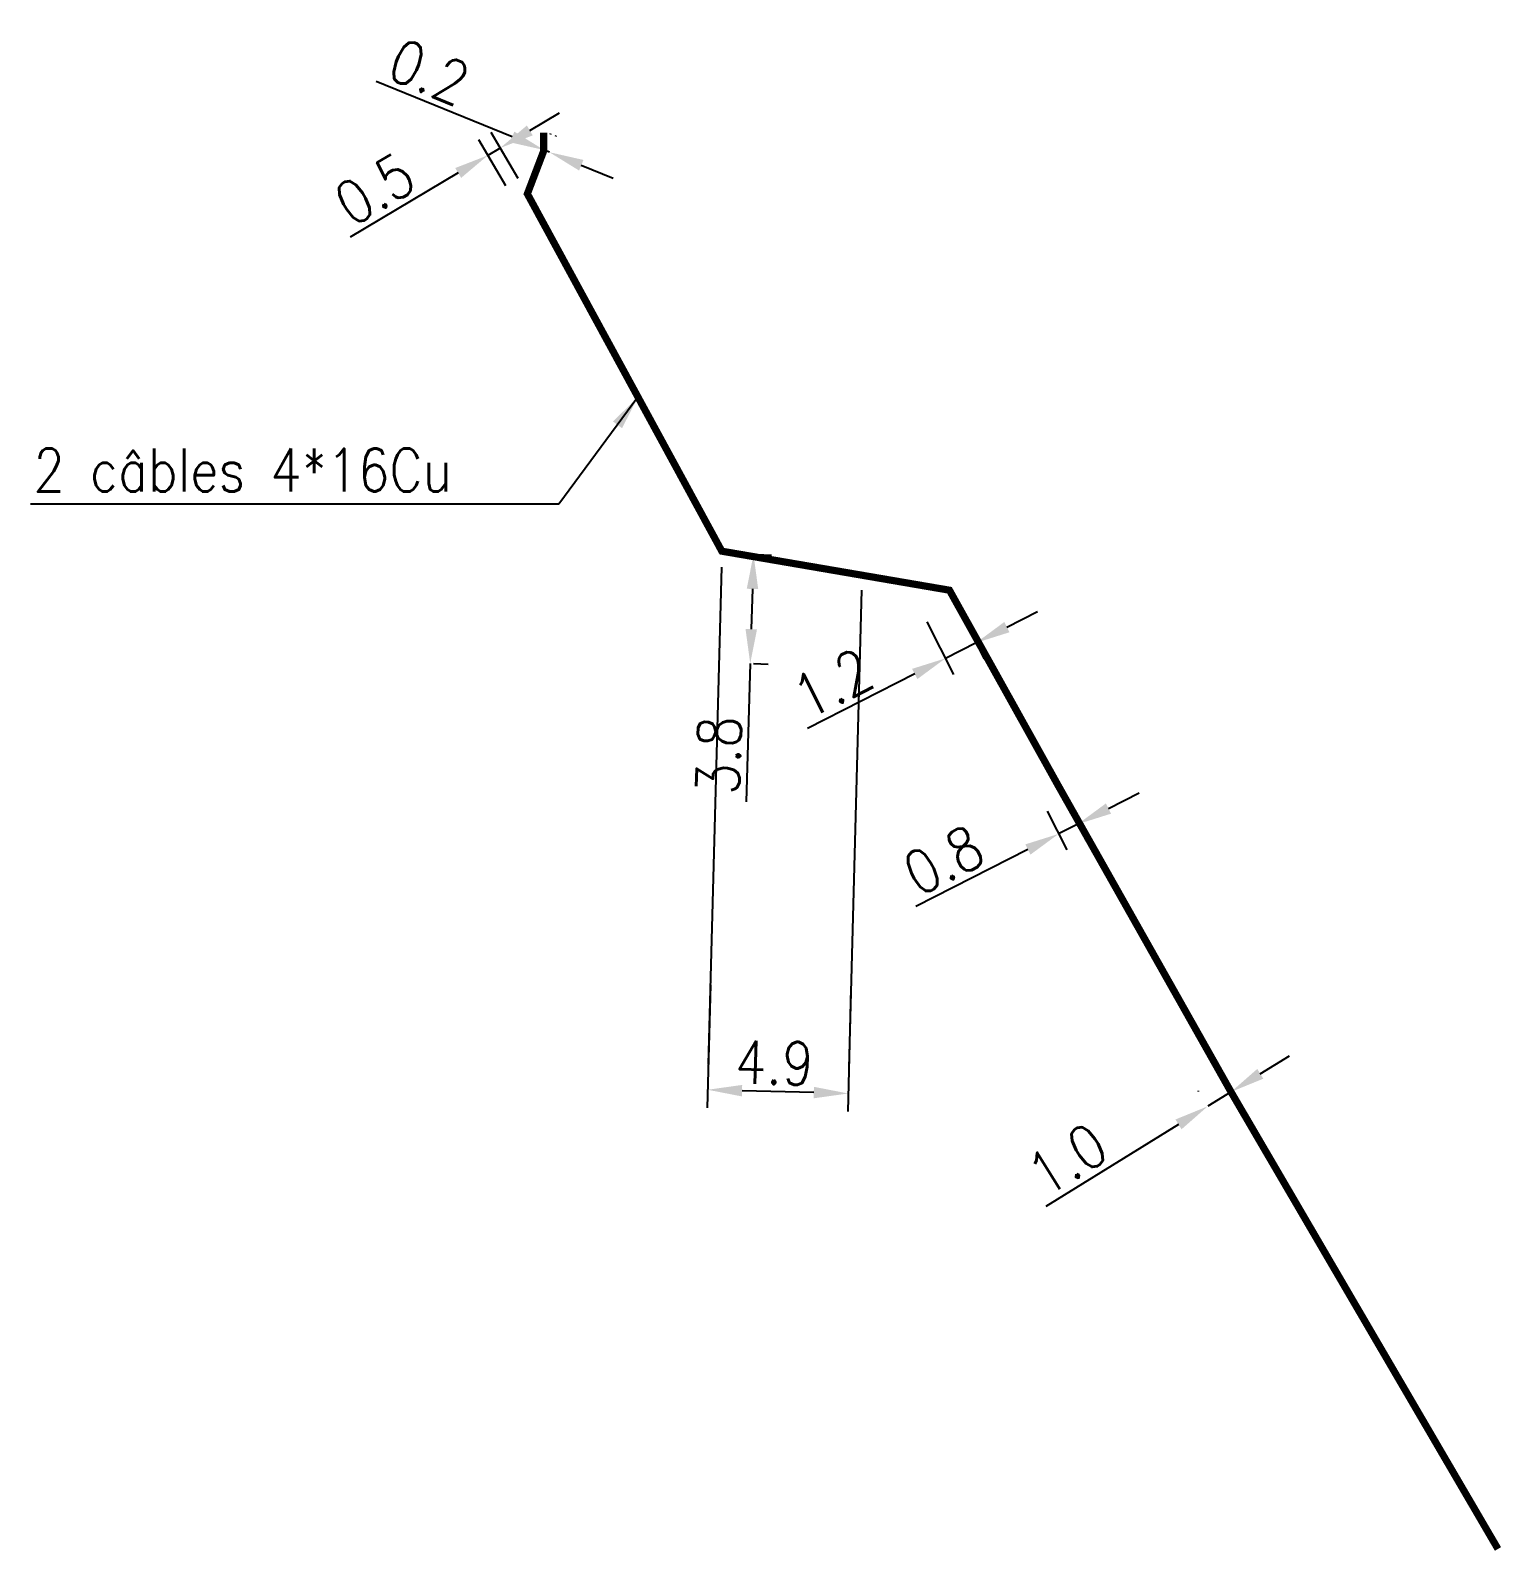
# Model space of a CAD drawing. Header units: millimetres. Extents: x 113996 to 114666, y 122000 to 122988.
# Drawn here: x 114194.2 to 114245.4, y 121999.9 to 122052.9 of the extents above; entities that cross this region are included whole.
import ezdxf

# ---------------------------------------------------------------- set-up
doc = ezdxf.new("R2010")
doc.units = ezdxf.units.MM
doc.header["$PDMODE"] = 34
doc.linetypes.add('E_ST_CU', pattern=[2000, 1000, 1000])
doc.layers.get('DEFPOINTS').update_dxf_attribs({"linetype": 'CONTINUOUS'})
doc.layers.add('E_100', color=3, linetype='CONTINUOUS')
doc.styles.get("Standard").update_dxf_attribs({"font": 'romans.shx', "width": 0.85})
doc.dimstyles.get("Standard").update_dxf_attribs({"dimtxt": 1.5, "dimasz": 1.2, "dimexe": 0.625, "dimexo": 0.625, "dimgap": 0.25, "dimtad": 1, "dimdec": 1, "dimzin": 0, "dimdsep": 46, "dimtxsty": 'Standard', "dimcen": -0.5, "dimadec": 0, "dimazin": 0, "dimtfac": 1, "dimtdec": 1, "dimtmove": 0, "dimatfit": 3, "dimfxl": 1, "dimtolj": 1, "dimtzin": 0, "dimarcsym": 0})

# ---------------------------------------------------------------- blocks, each defined once
blk = doc.blocks.new('*D13')
at = {"layer": 'DEFPOINTS', "color": 0, "linetype": 'Continuous'}
for p in [(114236.029, 122015.906), (114235.213, 122015.419), (114235.221, 122015.407)]:
    blk.add_point(p, dxfattribs=at)
at = {"layer": 'E_100', "color": 0, "linetype": 'Continuous', "lineweight": -2}
for p, q in [((114237.042, 122016.55), (114238.063, 122017.181)), ((114235.701, 122016.438), (114235.693, 122016.451)), ((114234.892, 122015.939), (114234.885, 122015.951)), ((114236.021, 122015.919), (114235.213, 122015.419)), ((114234.193, 122014.788), (114229.569, 122011.931))]:
    blk.add_line(p, q, dxfattribs=at)
at = {"layer": 'E_100', "color": 0, "linetype": 'Continuous'}
for points in [[(114236.937, 122016.72), (114237.147, 122016.38), (114236.021, 122015.919)], [(114234.087, 122014.959), (114234.298, 122014.618), (114235.213, 122015.419)]]:
    blk.add_solid(points, dxfattribs=at)
at = {"layer": 'E_100', "color": 0, "linetype": 'Continuous', "insert": (114230.315, 122013.567), "char_height": 1.5, "attachment_point": 5, "rotation": 31.7207}
blk.add_mtext('\\A1;1.0', dxfattribs=at)
blk = doc.blocks.new('*D14')
at = {"layer": 'DEFPOINTS', "color": 0, "linetype": 'Continuous'}
for p in [(114229.33, 122026.254), (114229.999, 122026.593), (114230.015, 122024.905)]:
    blk.add_point(p, dxfattribs=at)
at = {"layer": 'E_100', "color": 0, "linetype": 'Continuous', "lineweight": -2}
for p, q in [((114231.754, 122025.789), (114232.824, 122026.332)), ((114230.282, 122026.036), (114230.967, 122024.688)), ((114229.613, 122025.696), (114230.298, 122024.348)), ((114230.684, 122025.245), (114230.015, 122024.905)), ((114228.945, 122024.362), (114225.048, 122022.382))]:
    blk.add_line(p, q, dxfattribs=at)
at = {"layer": 'E_100', "color": 0, "linetype": 'Continuous'}
for points in [[(114231.663, 122025.967), (114231.844, 122025.61), (114230.684, 122025.245)], [(114228.855, 122024.54), (114229.036, 122024.184), (114230.015, 122024.905)]]:
    blk.add_solid(points, dxfattribs=at)
at = {"layer": 'E_100', "color": 0, "linetype": 'Continuous', "insert": (114226.009, 122023.992), "char_height": 1.5, "attachment_point": 5, "rotation": 26.9315}
blk.add_mtext('\\A1;0.8', dxfattribs=at)
blk = doc.blocks.new('*D15')
at = {"layer": 'DEFPOINTS', "color": 0, "linetype": 'Continuous'}
for p in [(114226.214, 122033.393), (114225.144, 122032.85), (114226.074, 122031.019)]:
    blk.add_point(p, dxfattribs=at)
at = {"layer": 'E_100', "color": 0, "linetype": 'Continuous', "lineweight": -2}
for p, q in [((114226.497, 122032.836), (114227.427, 122031.006)), ((114228.214, 122032.106), (114229.283, 122032.65)), ((114225.427, 122032.293), (114226.357, 122030.462)), ((114227.144, 122031.563), (114226.074, 122031.019)), ((114225.004, 122030.476), (114221.269, 122028.578))]:
    blk.add_line(p, q, dxfattribs=at)
at = {"layer": 'E_100', "color": 0, "linetype": 'Continuous'}
for points in [[(114228.123, 122032.285), (114228.304, 122031.928), (114227.144, 122031.563)], [(114224.913, 122030.654), (114225.095, 122030.297), (114226.074, 122031.019)]]:
    blk.add_solid(points, dxfattribs=at)
at = {"layer": 'E_100', "color": 0, "linetype": 'Continuous', "insert": (114222.149, 122030.147), "char_height": 1.5, "attachment_point": 5, "rotation": 26.9315}
blk.add_mtext('\\A1;1.2', dxfattribs=at)
blk = doc.blocks.new('*D16')
at = {"layer": 'DEFPOINTS', "color": 0, "linetype": 'Continuous'}
for p in [(114218.873, 122034.652), (114218.758, 122030.853), (114219.274, 122030.838)]:
    blk.add_point(p, dxfattribs=at)
at = {"layer": 'E_100', "color": 0, "linetype": 'Continuous', "lineweight": -2}
for p, q in [((114219.498, 122034.633), (114220.013, 122034.617)), ((114219.352, 122033.437), (114219.31, 122032.037)), ((114219.274, 122030.838), (114219.129, 122026.028)), ((114219.383, 122030.835), (114219.899, 122030.819))]:
    blk.add_line(p, q, dxfattribs=at)
at = {"layer": 'E_100', "color": 0, "linetype": 'Continuous'}
for points in [[(114219.153, 122033.443), (114219.552, 122033.431), (114219.389, 122034.636)], [(114219.11, 122032.043), (114219.51, 122032.031), (114219.274, 122030.838)]]:
    blk.add_solid(points, dxfattribs=at)
at = {"layer": 'E_100', "color": 0, "linetype": 'Continuous', "insert": (114218.177, 122027.643), "char_height": 1.5, "attachment_point": 5, "rotation": 88.2688}
blk.add_mtext('\\A1;3.8', dxfattribs=at)
blk = doc.blocks.new('*D17')
at = {"layer": 'DEFPOINTS', "color": 0, "linetype": 'Continuous'}
for p in [(114210.134, 122048.538), (114211.081, 122046.944), (114211.511, 122047.199)]:
    blk.add_point(p, dxfattribs=at)
at = {"layer": 'E_100', "color": 0, "linetype": 'Continuous', "lineweight": -2}
for p, q in [((114211.596, 122049.406), (114212.628, 122050.019)), ((114210.762, 122047.481), (114209.815, 122049.076)), ((114211.192, 122047.736), (114210.245, 122049.331)), ((114210.564, 122048.794), (114210.134, 122048.538)), ((114209.102, 122047.926), (114205.343, 122045.694))]:
    blk.add_line(p, q, dxfattribs=at)
at = {"layer": 'E_100', "color": 0, "linetype": 'Continuous'}
for points in [[(114211.494, 122049.578), (114211.698, 122049.234), (114210.564, 122048.794)], [(114209, 122048.098), (114209.204, 122047.754), (114210.134, 122048.538)]]:
    blk.add_solid(points, dxfattribs=at)
at = {"layer": 'E_100', "color": 0, "linetype": 'Continuous', "insert": (114206.196, 122047.364), "char_height": 1.5, "attachment_point": 5, "rotation": 30.6951}
blk.add_mtext('\\A1;0.5', dxfattribs=at)
blk = doc.blocks.new('*D18')
at = {"layer": 'DEFPOINTS', "color": 0, "linetype": 'Continuous'}
for p in [(114212.08, 122048.692), (114212.265, 122048.616), (114212.278, 122048.648)]:
    blk.add_point(p, dxfattribs=at)
at = {"layer": 'E_100', "color": 0, "linetype": 'Continuous', "lineweight": -2}
for p, q in [((114210.982, 122049.178), (114206.246, 122051.115)), ((114212.316, 122049.27), (114212.33, 122049.303)), ((114212.501, 122049.194), (114212.515, 122049.227)), ((114212.278, 122048.648), (114212.093, 122048.724)), ((114213.389, 122048.194), (114214.5, 122047.74))]:
    blk.add_line(p, q, dxfattribs=at)
at = {"layer": 'E_100', "color": 0, "linetype": 'Continuous'}
for points in [[(114211.058, 122049.364), (114210.907, 122048.993), (114212.093, 122048.724)], [(114213.465, 122048.379), (114213.313, 122048.009), (114212.278, 122048.648)]]:
    blk.add_solid(points, dxfattribs=at)
at = {"layer": 'E_100', "color": 0, "linetype": 'Continuous', "insert": (114208.092, 122051.441), "char_height": 1.5, "attachment_point": 5, "rotation": 337.7584}
blk.add_mtext('\\A1;0.2', dxfattribs=at)
blk = doc.blocks.new('*D19')
at = {"layer": 'DEFPOINTS', "color": 0, "linetype": 'Continuous'}
for p in [(114217.902, 122020.269), (114222.8, 122020.14), (114217.789, 122015.994)]:
    blk.add_point(p, dxfattribs=at)
at = {"layer": 'E_100', "color": 0, "linetype": 'Continuous', "lineweight": -2}
for p, q in [((114217.886, 122019.644), (114217.773, 122015.369)), ((114222.784, 122019.515), (114222.671, 122015.24)), ((114221.488, 122015.896), (114218.989, 122015.962))]:
    blk.add_line(p, q, dxfattribs=at)
at = {"layer": 'E_100', "color": 0, "linetype": 'Continuous'}
for points in [[(114218.994, 122016.162), (114218.983, 122015.762), (114217.789, 122015.994)], [(114221.493, 122016.096), (114221.482, 122015.696), (114222.687, 122015.864)]]:
    blk.add_solid(points, dxfattribs=at)
at = {"layer": 'E_100', "color": 0, "linetype": 'Continuous', "insert": (114220.112, 122016.933), "char_height": 1.5, "attachment_point": 5, "rotation": 358.4862}
blk.add_mtext('\\A1;4.9', dxfattribs=at)

msp = doc.modelspace()

# ---------------------------------------------------------------- linework, layer by layer
at = {"layer": 'E_100', "linetype": 'E_ST_CU'}
for p, q in [((114218.27, 122034.193), (114217.813, 122016.883)), ((114223.151, 122033.39), (114222.711, 122016.753))]:
    msp.add_line(p, q, dxfattribs=at)
at = {"layer": 'E_100', "linetype": 'E_ST_CU', "const_width": 0.25, "flags": 128}
msp.add_lwpolyline([(114245.32, 122000), (114236.029, 122015.906), (114229.999, 122026.593), (114226.214, 122033.393), (114218.285, 122034.752), (114211.511, 122047.199), (114212.08, 122048.692), (114212.08, 122049.326)], dxfattribs=at)

# ---------------------------------------------------------------- texts
at = {"layer": 'E_100', "linetype": 'Continuous', "width": 0.85}
msp.add_text('2 câbles 4*16Cu', height=1.5, dxfattribs=at).set_placement((114194.305, 122036.828))

# ---------------------------------------------------------------- dimensions: what is measured, and where the dimension line sits
at = {"layer": 'E_100', "linetype": 'Continuous'}
for base, p1, p2, angle, picture, middle in [((114212.278, 122048.648), (114212.08, 122048.692), (114212.265, 122048.616), 337.7584, '*D18', (114207.714, 122050.515)), ((114210.134, 122048.538), (114211.511, 122047.199), (114211.081, 122046.944), 210.6951, '*D17', (114206.707, 122046.504)), ((114219.274, 122030.838), (114218.873, 122034.652), (114218.758, 122030.853), 268.2688, '*D16', (114219.176, 122027.613)), ((114226.074, 122031.019), (114226.214, 122033.393), (114225.144, 122032.85), 206.9315, '*D15', (114222.602, 122029.255)), ((114230.015, 122024.905), (114229.999, 122026.593), (114229.33, 122026.254), 206.9315, '*D14', (114226.462, 122023.1)), ((114217.789, 122015.994), (114222.8, 122020.14), (114217.902, 122020.269), 178.4862, '*D19', (114220.085, 122015.933)), ((114235.213, 122015.419), (114236.029, 122015.906), (114235.221, 122015.407), 211.7207, '*D13', (114230.84, 122012.716))]:
    dim = msp.add_linear_dim(base=base, p1=p1, p2=p2, angle=angle, dimstyle='Standard', override={"dimdec": 1}, dxfattribs=at)
    dim.commit()
    dim.dimension.update_dxf_attribs({"geometry": picture, "text_midpoint": middle, "dimtype": 161})

# ---------------------------------------------------------------- leaders
msp.add_leader([(114215.364, 122040.119), (114212.605, 122036.387), (114194.201, 122036.387)], dimstyle='Standard', dxfattribs=at)

doc.saveas('drawing.dxf')
